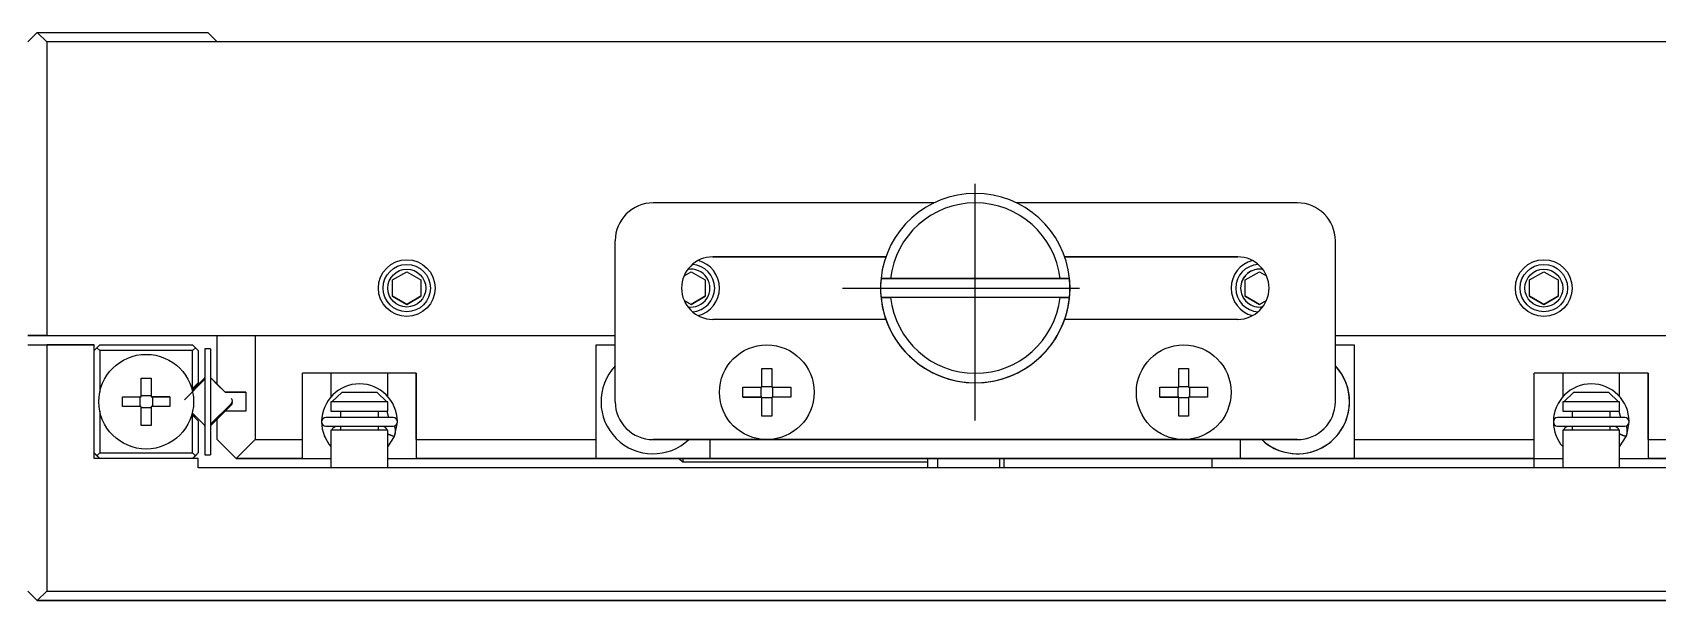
# Model space of a CAD drawing. Extents: x -109 to 395, y 1 to 311.
# Drawn here: x 54.3 to 140.1, y 281 to 311 of the extents above; entities that cross this region are included whole.
import ezdxf

# ---------------------------------------------------------------- set-up
doc = ezdxf.new("R2010")
doc.units = 0
doc.header["$LTSCALE"] = 10
doc.linetypes.add('CENTER', pattern=[2, 1.25, -0.25, 0.25, -0.25])
doc.layers.get('0').update_dxf_attribs({"linetype": 'CONTINUOUS'})
doc.layers.add('CENTER', color=1, linetype='CENTER')

msp = doc.modelspace()

# ---------------------------------------------------------------- linework, layer by layer
at = {"color": 7, "linetype": 'CONTINUOUS'}
for p, q in [((54.571653, 310.96228), (54.071653, 310.46228)), ((55.071653, 310.46228), (54.571653, 310.96228)), ((54.571653, 310.96228), (63.571653, 310.96228)), ((55.071653, 310.46228), (55.071653, 294.96228)), ((64.071653, 310.46228), (55.071653, 310.46228)), ((153.071653, 310.46228), (55.071653, 310.46228)), ((153.071653, 310.46228), (55.071653, 310.46228)), ((63.571653, 310.96228), (64.071653, 310.46228)), ((144.071653, 310.46228), (64.071653, 310.46228)), ((101.892204, 301.96228), (87.071653, 301.96228)), ((121.071653, 301.96228), (106.251103, 301.96228)), ((85.071653, 291.46228), (85.071653, 299.96228)), ((123.071653, 291.46228), (123.071653, 299.96228)), ((90.221653, 299.11228), (99.351749, 299.11228)), ((99.351749, 299.11228), (90.221653, 299.11228)), ((99.351749, 299.11228), (90.221653, 299.11228)), ((99.351749, 299.11228), (90.221653, 299.11228)), ((108.791558, 299.11228), (117.921653, 299.11228)), ((117.921653, 299.11228), (108.791558, 299.11228)), ((117.921653, 299.11228), (108.791558, 299.11228)), ((117.921653, 299.11228), (108.791558, 299.11228)), ((73.321653, 297.895293), (74.071653, 298.328305)), ((73.321653, 297.029267), (73.321653, 297.895293)), ((74.071653, 298.328305), (74.821653, 297.895293)), ((74.821653, 297.895293), (74.821653, 297.029267)), ((88.707592, 298.118115), (89.071653, 298.328305)), ((89.071653, 298.328305), (89.821653, 297.895293)), ((89.821653, 297.895293), (89.821653, 297.029267)), ((99.096716, 297.96228), (109.046591, 297.96228)), ((99.599517, 297.96228), (99.096716, 297.96228)), ((109.046591, 297.96228), (99.096716, 297.96228)), ((109.046591, 297.96228), (99.096716, 297.96228)), ((99.599517, 297.96228), (108.543789, 297.96228)), ((109.046591, 297.96228), (108.543789, 297.96228)), ((118.321653, 297.895293), (119.071653, 298.328305)), ((118.321653, 297.029267), (118.321653, 297.895293)), ((119.071653, 298.328305), (119.435714, 298.118115)), ((133.321653, 297.895293), (134.071653, 298.328305)), ((133.321653, 297.029267), (133.321653, 297.895293)), ((134.071653, 298.328305), (134.821653, 297.895293)), ((134.821653, 297.895293), (134.821653, 297.029267)), ((74.071653, 296.596255), (73.321653, 297.029267)), ((73.321653, 297.029267), (74.071653, 296.596255)), ((73.321653, 297.029267), (74.071653, 296.596255)), ((73.321653, 297.029267), (74.071653, 296.596255)), ((74.821653, 297.029267), (74.071653, 296.596255)), ((74.071653, 296.596255), (74.821653, 297.029267)), ((74.071653, 296.596255), (74.821653, 297.029267)), ((74.071653, 296.596255), (74.821653, 297.029267)), ((89.071653, 296.596255), (88.707592, 296.806445)), ((88.707592, 296.806445), (89.071653, 296.596255)), ((88.707592, 296.806445), (89.071653, 296.596255)), ((88.707592, 296.806445), (89.071653, 296.596255)), ((89.821653, 297.029267), (89.071653, 296.596255)), ((89.071653, 296.596255), (89.821653, 297.029267)), ((89.071653, 296.596255), (89.821653, 297.029267)), ((89.071653, 296.596255), (89.821653, 297.029267)), ((99.096716, 296.96228), (99.599517, 296.96228)), ((109.046591, 296.96228), (99.096716, 296.96228)), ((109.046591, 296.96228), (99.096716, 296.96228)), ((108.543789, 296.96228), (99.599517, 296.96228)), ((108.543789, 296.96228), (109.046591, 296.96228)), ((119.071653, 296.596255), (118.321653, 297.029267)), ((118.321653, 297.029267), (119.071653, 296.596255)), ((118.321653, 297.029267), (119.071653, 296.596255)), ((118.321653, 297.029267), (119.071653, 296.596255)), ((119.435714, 296.806445), (119.071653, 296.596255)), ((119.071653, 296.596255), (119.435714, 296.806445)), ((119.071653, 296.596255), (119.435714, 296.806445)), ((119.071653, 296.596255), (119.435714, 296.806445)), ((134.071653, 296.596255), (133.321653, 297.029267)), ((133.321653, 297.029267), (134.071653, 296.596255)), ((133.321653, 297.029267), (134.071653, 296.596255)), ((133.321653, 297.029267), (134.071653, 296.596255)), ((134.821653, 297.029267), (134.071653, 296.596255)), ((134.071653, 296.596255), (134.821653, 297.029267)), ((134.071653, 296.596255), (134.821653, 297.029267)), ((134.071653, 296.596255), (134.821653, 297.029267)), ((99.351749, 295.81228), (90.221653, 295.81228)), ((117.921653, 295.81228), (108.791558, 295.81228)), ((54.071653, 294.96228), (55.607552, 294.96228)), ((55.071653, 294.96228), (54.071653, 294.96228)), ((54.071653, 294.96228), (85.071653, 294.96228)), ((54.071653, 294.96228), (85.071653, 294.96228)), ((54.071653, 294.46228), (55.071653, 294.46228)), ((54.071653, 294.46228), (57.571653, 294.46228)), ((54.071653, 294.46228), (57.571653, 294.46228)), ((55.071653, 294.96228), (85.071653, 294.96228)), ((57.571653, 294.46228), (55.071653, 294.46228)), ((55.071653, 294.46228), (55.071653, 281.46228)), ((55.607552, 294.96228), (62.535755, 294.96228)), ((57.571653, 288.46228), (57.571653, 294.46228)), ((57.571653, 294.16228), (57.871653, 294.46228)), ((57.571653, 294.16228), (57.871653, 294.46228)), ((57.721653, 294.31228), (57.571653, 294.16228)), ((57.721653, 294.31228), (57.871653, 294.46228)), ((57.871653, 294.16228), (57.721653, 294.31228)), ((57.871653, 294.46228), (62.771653, 294.46228)), ((57.871653, 294.16228), (57.871653, 291.959774)), ((62.771653, 294.16228), (57.871653, 294.16228)), ((62.535755, 294.96228), (85.071653, 294.96228)), ((62.771653, 294.46228), (62.921653, 294.31228)), ((62.771653, 294.46228), (63.071653, 294.16228)), ((62.771653, 294.46228), (63.071653, 294.16228)), ((62.921653, 294.31228), (62.771653, 294.16228)), ((62.771653, 292.164882), (62.771653, 294.16228)), ((63.071653, 294.16228), (62.921653, 294.31228)), ((63.071653, 294.16228), (63.071653, 292.464882)), ((63.421653, 294.26228), (63.421653, 288.66228)), ((63.421653, 294.26228), (63.421653, 292.722175)), ((63.721653, 294.26228), (63.421653, 294.26228)), ((63.421653, 294.26228), (63.421653, 288.66228)), ((63.421653, 294.26228), (63.421653, 288.66228)), ((63.721653, 294.26228), (63.721653, 288.66228)), ((64.071653, 292.376494), (64.071653, 294.96228)), ((66.071653, 294.96228), (66.071653, 289.46228)), ((84.071653, 288.46228), (84.071653, 294.46228)), ((84.071653, 294.46228), (85.071653, 294.46228)), ((123.071653, 294.96228), (145.607552, 294.96228)), ((123.071653, 294.96228), (153.071653, 294.96228)), ((123.071653, 294.96228), (154.071653, 294.96228)), ((123.071653, 294.96228), (154.071653, 294.96228)), ((123.071653, 294.46228), (124.071653, 294.46228)), ((124.071653, 294.46228), (124.071653, 288.46228)), ((60.061653, 292.710513), (60.581653, 292.710513)), ((60.061653, 291.72228), (60.061653, 292.710513)), ((60.581653, 292.710513), (60.581653, 291.72228)), ((62.334217, 291.568346), (63.421653, 292.655783)), ((62.334217, 291.568346), (63.421653, 292.655783)), ((62.334217, 291.568346), (63.421653, 292.655783)), ((63.071653, 292.464882), (62.732119, 292.125347)), ((63.071653, 292.464882), (62.732119, 292.125347)), ((63.394877, 292.699717), (62.750332, 292.055172)), ((62.771653, 292.164882), (63.071653, 292.464882)), ((63.071653, 292.464882), (62.771653, 292.164882)), ((62.899902, 292.134031), (63.421653, 292.655783)), ((63.421653, 292.76228), (63.421653, 290.16228)), ((63.421653, 292.655783), (63.421653, 292.76228)), ((63.421653, 292.76228), (63.421653, 292.655783)), ((63.421653, 292.722175), (63.421653, 292.76228)), ((63.421653, 292.76228), (63.421653, 292.722175)), ((63.421653, 292.722175), (63.421653, 292.76228)), ((63.421653, 292.76228), (63.421653, 292.722175)), ((63.421653, 292.722175), (63.421653, 292.76228)), ((63.421653, 292.76228), (63.421653, 292.722175)), ((63.421653, 292.722175), (63.421653, 292.76228)), ((63.421653, 292.76228), (63.421653, 292.722175)), ((63.421653, 292.722175), (63.421653, 292.76228)), ((63.421653, 292.76228), (63.421653, 292.722175)), ((63.421653, 292.722175), (63.421653, 292.76228)), ((63.421653, 292.76228), (63.421653, 292.722175)), ((63.421653, 292.722175), (63.421653, 292.76228)), ((63.421653, 292.76228), (63.421653, 292.722175)), ((63.421653, 292.722175), (63.421653, 292.76228)), ((63.421653, 292.76228), (63.421653, 292.722175)), ((63.421653, 292.722175), (63.421653, 292.76228)), ((63.421653, 292.76228), (63.421653, 292.722175)), ((63.421653, 292.722175), (63.421653, 292.76228)), ((63.421653, 292.76228), (63.421653, 292.722175)), ((63.421653, 292.722175), (63.421653, 292.76228)), ((63.421653, 292.76228), (63.421653, 292.722175)), ((63.421653, 292.722175), (63.421653, 292.76228)), ((63.421653, 292.76228), (63.421653, 292.722175)), ((63.421653, 292.722175), (63.421653, 292.76228)), ((63.421653, 292.76228), (63.421653, 292.722175)), ((63.421653, 292.722175), (63.421653, 292.76228)), ((64.071653, 292.376494), (63.74843, 292.699717)), ((64.485867, 291.96228), (63.74843, 292.699717)), ((64.485867, 291.96228), (63.74843, 292.699717)), ((74.571653, 292.96228), (68.571653, 292.96228)), ((68.571653, 289.46228), (68.571653, 292.96228)), ((70.071653, 292.96228), (68.571653, 292.96228)), ((74.571653, 292.96228), (68.571653, 292.96228)), ((68.571653, 288.46228), (68.571653, 292.96228)), ((68.571653, 288.46228), (68.571653, 292.96228)), ((74.571653, 292.96228), (68.571653, 292.96228)), ((70.071653, 292.96228), (70.071653, 291.717706)), ((74.571653, 292.96228), (73.071653, 292.96228)), ((73.071653, 291.731037), (73.071653, 292.96228)), ((74.571653, 289.46228), (74.571653, 292.96228)), ((74.571653, 292.96228), (74.571653, 288.46228)), ((74.571653, 292.96228), (74.571653, 288.46228)), ((92.811653, 293.220869), (93.331653, 293.220869)), ((92.811653, 292.22228), (92.811653, 293.220869)), ((93.331653, 293.220869), (93.331653, 292.22228)), ((114.811653, 293.220869), (115.331653, 293.220869)), ((114.811653, 292.22228), (114.811653, 293.220869)), ((115.331653, 293.220869), (115.331653, 292.22228)), ((139.571653, 292.96228), (133.571653, 292.96228)), ((133.571653, 289.46228), (133.571653, 292.96228)), ((135.071653, 292.96228), (133.571653, 292.96228)), ((139.571653, 292.96228), (133.571653, 292.96228)), ((133.571653, 287.96228), (133.571653, 292.96228)), ((133.571653, 287.96228), (133.571653, 292.96228)), ((139.571653, 292.96228), (133.571653, 292.96228)), ((135.071653, 292.96228), (135.071653, 291.717706)), ((139.571653, 292.96228), (138.071653, 292.96228)), ((138.071653, 291.731037), (138.071653, 292.96228)), ((139.571653, 289.46228), (139.571653, 292.96228)), ((139.571653, 292.96228), (139.571653, 288.46228)), ((139.571653, 292.96228), (139.571653, 288.46228)), ((59.07342, 291.20228), (59.07342, 291.72228)), ((59.07342, 291.72228), (60.061653, 291.72228)), ((59.07342, 291.72228), (59.995892, 291.72228)), ((59.07342, 291.72228), (60.061653, 291.72228)), ((59.07342, 291.72228), (60.061653, 291.72228)), ((59.995892, 291.72228), (60.061653, 291.72228)), ((59.995892, 291.20228), (59.995892, 291.72228)), ((60.061653, 291.788042), (60.581653, 291.788042)), ((60.581653, 291.72228), (61.569887, 291.72228)), ((60.581653, 291.72228), (60.647415, 291.72228)), ((60.581653, 291.72228), (61.569887, 291.72228)), ((60.581653, 291.72228), (61.569887, 291.72228)), ((61.569887, 291.72228), (60.647415, 291.72228)), ((60.647415, 291.72228), (60.647415, 291.20228)), ((61.569887, 291.72228), (61.569887, 291.20228)), ((62.732119, 292.125347), (62.771653, 292.164882)), ((62.771653, 292.164882), (62.732119, 292.125347)), ((64.071653, 292.376494), (64.485867, 291.96228)), ((64.485867, 291.96228), (64.071653, 292.376494)), ((64.485867, 291.96228), (65.571653, 291.96228)), ((65.571653, 291.96228), (64.485867, 291.96228)), ((65.571653, 291.96228), (64.485867, 291.96228)), ((65.571653, 291.96228), (64.485867, 291.96228)), ((65.571653, 291.96228), (65.571653, 290.96228)), ((70.12597, 291.46228), (70.655138, 291.96228)), ((70.655138, 291.96228), (72.488169, 291.96228)), ((72.488169, 291.96228), (73.017337, 291.46228)), ((91.813064, 292.22228), (92.811653, 292.22228)), ((91.813064, 291.70228), (91.813064, 292.22228)), ((92.811653, 291.70228), (91.813064, 291.70228)), ((91.813064, 291.70228), (92.770278, 291.70228)), ((92.811653, 291.70228), (91.813064, 291.70228)), ((92.811653, 291.70228), (91.813064, 291.70228)), ((92.770278, 291.70228), (92.770278, 292.22228)), ((92.811653, 291.70228), (92.770278, 291.70228)), ((92.811653, 292.263655), (93.331653, 292.263655)), ((92.811653, 290.70369), (92.811653, 291.70228)), ((93.331653, 291.660905), (92.811653, 291.660905)), ((93.331653, 292.22228), (94.330243, 292.22228)), ((93.331653, 291.70228), (93.331653, 290.70369)), ((94.330243, 291.70228), (93.331653, 291.70228)), ((93.373028, 291.70228), (93.331653, 291.70228)), ((94.330243, 291.70228), (93.331653, 291.70228)), ((94.330243, 291.70228), (93.331653, 291.70228)), ((93.373028, 292.22228), (93.373028, 291.70228)), ((94.330243, 291.70228), (93.373028, 291.70228)), ((94.330243, 292.22228), (94.330243, 291.70228)), ((113.813064, 292.22228), (114.811653, 292.22228)), ((113.813064, 291.70228), (113.813064, 292.22228)), ((114.811653, 291.70228), (113.813064, 291.70228)), ((113.813064, 291.70228), (114.770278, 291.70228)), ((114.811653, 291.70228), (113.813064, 291.70228)), ((114.811653, 291.70228), (113.813064, 291.70228)), ((114.770278, 291.70228), (114.770278, 292.22228)), ((114.811653, 291.70228), (114.770278, 291.70228)), ((114.811653, 292.263655), (115.331653, 292.263655)), ((114.811653, 290.70369), (114.811653, 291.70228)), ((115.331653, 291.660905), (114.811653, 291.660905)), ((115.331653, 292.22228), (116.330243, 292.22228)), ((115.331653, 291.70228), (115.331653, 290.70369)), ((116.330243, 291.70228), (115.331653, 291.70228)), ((115.373028, 291.70228), (115.331653, 291.70228)), ((116.330243, 291.70228), (115.331653, 291.70228)), ((116.330243, 291.70228), (115.331653, 291.70228)), ((115.373028, 292.22228), (115.373028, 291.70228)), ((116.330243, 291.70228), (115.373028, 291.70228)), ((116.330243, 292.22228), (116.330243, 291.70228)), ((135.12597, 291.46228), (135.655138, 291.96228)), ((135.655138, 291.96228), (137.488169, 291.96228)), ((137.488169, 291.96228), (138.017337, 291.46228)), ((57.871653, 290.964786), (57.871653, 288.76228)), ((60.061653, 291.20228), (59.07342, 291.20228)), ((60.061653, 290.214047), (60.061653, 291.20228)), ((60.581653, 291.136518), (60.061653, 291.136518)), ((60.581653, 291.20228), (60.581653, 290.214047)), ((61.569887, 291.20228), (60.581653, 291.20228)), ((62.771653, 290.759678), (62.732119, 290.799213)), ((63.071653, 290.459678), (62.732119, 290.799213)), ((63.071653, 290.459678), (62.732119, 290.799213)), ((62.750332, 290.869388), (63.394877, 290.224843)), ((63.071653, 290.459678), (62.771653, 290.759678)), ((62.771653, 288.76228), (62.771653, 290.759678)), ((64.80909, 291.356214), (63.721653, 290.268777)), ((64.80909, 291.356214), (63.721653, 290.268777)), ((64.243405, 290.790529), (63.721653, 290.268777)), ((63.74843, 290.224843), (64.80909, 291.285503)), ((63.74843, 290.224843), (64.80909, 291.285503)), ((64.485867, 290.96228), (64.071653, 290.548066)), ((64.80909, 291.356214), (64.243405, 290.790529)), ((64.485867, 290.96228), (64.80909, 291.285503)), ((65.571653, 290.96228), (64.485867, 290.96228)), ((70.12597, 291.46228), (70.071653, 291.46228)), ((70.071653, 291.46228), (70.071653, 290.96228)), ((73.071653, 291.46228), (70.071653, 291.46228)), ((73.071653, 291.46228), (70.071653, 291.46228)), ((70.071653, 290.96228), (73.071653, 290.96228)), ((73.017337, 291.46228), (70.12597, 291.46228)), ((70.571653, 290.96228), (70.571653, 290.628479)), ((70.571653, 290.96228), (70.571653, 290.628479)), ((70.571653, 290.96228), (70.571653, 290.628479)), ((70.571653, 290.96228), (70.571653, 290.628479)), ((72.571653, 290.628479), (72.571653, 290.96228)), ((72.571653, 290.628479), (72.571653, 290.96228)), ((72.571653, 290.628479), (72.571653, 290.96228)), ((72.571653, 290.628479), (72.571653, 290.96228)), ((73.071653, 291.46228), (73.017337, 291.46228)), ((73.023385, 290.962409), (73.111535, 290.628525)), ((73.071653, 290.96228), (73.071653, 291.46228)), ((93.331653, 290.70369), (92.811653, 290.70369)), ((115.331653, 290.70369), (114.811653, 290.70369)), ((135.12597, 291.46228), (135.071653, 291.46228)), ((135.071653, 291.46228), (135.071653, 290.96228)), ((138.071653, 291.46228), (135.071653, 291.46228)), ((138.071653, 291.46228), (135.071653, 291.46228)), ((135.071653, 290.96228), (138.071653, 290.96228)), ((138.017337, 291.46228), (135.12597, 291.46228)), ((135.571653, 290.96228), (135.571653, 290.628479)), ((135.571653, 290.96228), (135.571653, 290.628479)), ((135.571653, 290.96228), (135.571653, 290.628479)), ((135.571653, 290.96228), (135.571653, 290.628479)), ((137.571653, 290.628479), (137.571653, 290.96228)), ((137.571653, 290.628479), (137.571653, 290.96228)), ((137.571653, 290.628479), (137.571653, 290.96228)), ((137.571653, 290.628479), (137.571653, 290.96228)), ((138.071653, 291.46228), (138.017337, 291.46228)), ((138.023385, 290.962409), (138.111535, 290.628525)), ((138.071653, 290.96228), (138.071653, 291.46228)), ((60.581653, 290.214047), (60.061653, 290.214047)), ((63.071653, 290.459678), (63.071653, 288.76228)), ((63.421653, 290.16228), (63.421653, 290.202385)), ((63.421653, 290.202385), (63.421653, 290.16228)), ((63.421653, 290.16228), (63.421653, 290.202385)), ((63.421653, 290.202385), (63.421653, 290.16228)), ((63.421653, 290.16228), (63.421653, 290.202385)), ((63.421653, 290.202385), (63.421653, 290.16228)), ((63.421653, 290.16228), (63.421653, 290.202385)), ((63.421653, 290.202385), (63.421653, 290.16228)), ((63.421653, 290.16228), (63.421653, 290.202385)), ((63.421653, 290.202385), (63.421653, 290.16228)), ((63.421653, 290.16228), (63.421653, 290.202385)), ((63.421653, 290.202385), (63.421653, 290.16228)), ((63.421653, 290.16228), (63.421653, 290.202385)), ((63.421653, 290.202385), (63.421653, 290.16228)), ((63.421653, 290.16228), (63.421653, 290.202385)), ((63.421653, 290.202385), (63.421653, 290.16228)), ((63.421653, 290.16228), (63.421653, 290.202385)), ((63.421653, 290.202385), (63.421653, 290.16228)), ((63.421653, 290.16228), (63.421653, 290.202385)), ((63.421653, 290.202385), (63.421653, 290.16228)), ((63.421653, 290.16228), (63.421653, 290.202385)), ((63.421653, 290.202385), (63.421653, 290.16228)), ((63.421653, 290.16228), (63.421653, 290.202385)), ((63.421653, 290.202385), (63.421653, 290.16228)), ((63.421653, 290.16228), (63.421653, 290.202385)), ((63.421653, 290.202385), (63.421653, 290.16228)), ((63.421653, 290.16228), (63.421653, 290.202385)), ((63.421653, 290.202385), (63.421653, 290.16228)), ((63.421653, 290.16228), (63.421653, 290.202385)), ((63.421653, 290.202385), (63.421653, 288.66228)), ((63.74843, 290.224843), (64.071653, 290.548066)), ((64.071653, 289.46228), (64.071653, 290.548066)), ((73.352345, 290.628479), (69.802345, 290.628479)), ((69.802345, 290.178479), (73.352345, 290.178479)), ((73.071653, 289.96228), (70.071653, 289.96228)), ((70.071653, 289.96228), (70.071653, 287.96228)), ((70.133862, 289.96228), (70.137048, 289.975569)), ((70.137048, 289.975569), (70.140898, 289.988668)), ((70.140898, 289.988668), (70.145403, 290.001555)), ((70.145403, 290.001555), (70.150551, 290.014197)), ((70.150551, 290.014197), (70.156329, 290.026561)), ((70.156329, 290.026561), (70.162719, 290.038616)), ((70.162719, 290.038616), (70.169704, 290.050333)), ((70.169704, 290.050333), (70.177266, 290.061683)), ((70.177266, 290.061683), (70.185385, 290.072636)), ((70.185385, 290.072636), (70.194038, 290.083168)), ((70.194038, 290.083168), (70.203202, 290.093252)), ((70.203202, 290.093252), (70.212855, 290.102865)), ((70.212855, 290.102865), (70.22297, 290.111984)), ((70.22297, 290.111984), (70.233521, 290.120587)), ((70.233521, 290.120587), (70.244482, 290.128655)), ((70.244482, 290.128655), (70.255826, 290.136169)), ((70.255826, 290.136169), (70.267523, 290.143112)), ((70.267523, 290.143112), (70.279544, 290.149468)), ((70.279544, 290.149468), (70.29186, 290.155224)), ((70.29186, 290.155224), (70.304441, 290.160366)), ((70.304441, 290.160366), (70.317256, 290.164883)), ((70.317256, 290.164883), (70.330275, 290.168766)), ((70.330275, 290.168766), (70.343464, 290.172006)), ((70.343464, 290.172006), (70.356795, 290.174596)), ((70.356795, 290.174596), (70.370233, 290.17653)), ((70.370233, 290.17653), (70.383748, 290.177806)), ((70.383748, 290.177806), (70.397307, 290.178419)), ((70.397307, 290.178419), (70.402995, 290.178479)), ((70.571653, 290.178479), (70.571653, 289.96228)), ((70.571653, 290.178479), (70.571653, 289.96228)), ((70.571653, 290.178479), (70.571653, 289.96228)), ((70.571653, 290.178479), (70.571653, 289.96228)), ((72.571653, 289.96228), (72.571653, 290.178479)), ((72.571653, 289.96228), (72.571653, 290.178479)), ((72.571653, 289.96228), (72.571653, 290.178479)), ((72.571653, 289.96228), (72.571653, 290.178479)), ((72.751696, 290.178479), (72.76455, 290.178178)), ((72.76455, 290.178178), (72.778087, 290.177215)), ((72.778087, 290.177215), (72.79156, 290.175592)), ((72.79156, 290.175592), (72.804936, 290.173312)), ((72.804936, 290.173312), (72.818185, 290.170382)), ((72.818185, 290.170382), (72.831275, 290.166807)), ((72.831275, 290.166807), (72.844174, 290.162595)), ((72.844174, 290.162595), (72.856852, 290.157757)), ((72.856852, 290.157757), (72.869278, 290.152302)), ((72.869278, 290.152302), (72.881423, 290.146244)), ((72.881423, 290.146244), (72.893257, 290.139595)), ((72.893257, 290.139595), (72.904751, 290.13237)), ((72.904751, 290.13237), (72.915877, 290.124587)), ((72.915877, 290.124587), (72.926607, 290.116262)), ((72.926607, 290.116262), (72.936915, 290.107415)), ((72.936915, 290.107415), (72.946775, 290.098066)), ((72.946775, 290.098066), (72.956161, 290.088236)), ((72.956161, 290.088236), (72.96505, 290.07795)), ((72.96505, 290.07795), (72.973418, 290.06723)), ((72.973418, 290.06723), (72.981244, 290.056103)), ((72.981244, 290.056103), (72.988507, 290.044595)), ((72.988507, 290.044595), (72.995186, 290.032734)), ((72.995186, 290.032734), (73.001265, 290.02055)), ((73.001265, 290.02055), (73.006726, 290.008071)), ((73.006726, 290.008071), (73.011555, 289.995329)), ((73.011555, 289.995329), (73.015737, 289.982356)), ((73.015737, 289.982356), (73.019261, 289.969185)), ((73.019261, 289.969185), (73.020824, 289.962297)), ((73.071653, 287.96228), (73.071653, 289.96228)), ((73.420991, 290.183853), (73.418967, 290.188645)), ((73.434015, 290.150391), (73.420991, 290.183853)), ((73.445353, 290.116328), (73.434015, 290.150391)), ((73.45498, 290.081749), (73.445353, 290.116328)), ((73.446841, 289.694791), (73.576339, 290.377921)), ((73.46287, 290.046737), (73.45498, 290.081749)), ((73.469006, 290.011379), (73.46287, 290.046737)), ((73.473371, 289.975762), (73.469006, 290.011379)), ((73.472983, 289.832458), (73.475762, 289.868234)), ((73.475956, 289.939974), (73.473371, 289.975762)), ((73.475762, 289.868234), (73.476753, 289.904102)), ((73.476753, 289.904102), (73.475956, 289.939974)), ((138.352345, 290.628479), (134.802345, 290.628479)), ((134.802345, 290.178479), (138.352345, 290.178479)), ((138.071653, 289.96228), (135.071653, 289.96228)), ((135.071653, 289.96228), (135.071653, 287.96228)), ((135.133862, 289.96228), (135.137048, 289.975569)), ((135.137048, 289.975569), (135.140898, 289.988668)), ((135.140898, 289.988668), (135.145403, 290.001555)), ((135.145403, 290.001555), (135.150551, 290.014197)), ((135.150551, 290.014197), (135.156329, 290.026561)), ((135.156329, 290.026561), (135.162719, 290.038616)), ((135.162719, 290.038616), (135.169704, 290.050333)), ((135.169704, 290.050333), (135.177266, 290.061683)), ((135.177266, 290.061683), (135.185385, 290.072636)), ((135.185385, 290.072636), (135.194038, 290.083168)), ((135.194038, 290.083168), (135.203202, 290.093252)), ((135.203202, 290.093252), (135.212855, 290.102865)), ((135.212855, 290.102865), (135.22297, 290.111984)), ((135.22297, 290.111984), (135.233521, 290.120587)), ((135.233521, 290.120587), (135.244482, 290.128655)), ((135.244482, 290.128655), (135.255826, 290.136169)), ((135.255826, 290.136169), (135.267523, 290.143112)), ((135.267523, 290.143112), (135.279544, 290.149468)), ((135.279544, 290.149468), (135.29186, 290.155224)), ((135.29186, 290.155224), (135.304441, 290.160366)), ((135.304441, 290.160366), (135.317256, 290.164883)), ((135.317256, 290.164883), (135.330275, 290.168766)), ((135.330275, 290.168766), (135.343464, 290.172006)), ((135.343464, 290.172006), (135.356795, 290.174596)), ((135.356795, 290.174596), (135.370233, 290.17653)), ((135.370233, 290.17653), (135.383748, 290.177806)), ((135.383748, 290.177806), (135.397307, 290.178419)), ((135.397307, 290.178419), (135.402995, 290.178479)), ((135.571653, 290.178479), (135.571653, 289.96228)), ((135.571653, 290.178479), (135.571653, 289.96228)), ((135.571653, 290.178479), (135.571653, 289.96228)), ((135.571653, 290.178479), (135.571653, 289.96228)), ((137.571653, 289.96228), (137.571653, 290.178479)), ((137.571653, 289.96228), (137.571653, 290.178479)), ((137.571653, 289.96228), (137.571653, 290.178479)), ((137.571653, 289.96228), (137.571653, 290.178479)), ((137.751696, 290.178479), (137.76455, 290.178178)), ((137.76455, 290.178178), (137.778087, 290.177215)), ((137.778087, 290.177215), (137.79156, 290.175592)), ((137.79156, 290.175592), (137.804936, 290.173312)), ((137.804936, 290.173312), (137.818185, 290.170382)), ((137.818185, 290.170382), (137.831275, 290.166807)), ((137.831275, 290.166807), (137.844174, 290.162595)), ((137.844174, 290.162595), (137.856852, 290.157757)), ((137.856852, 290.157757), (137.869278, 290.152302)), ((137.869278, 290.152302), (137.881423, 290.146244)), ((137.881423, 290.146244), (137.893257, 290.139595)), ((137.893257, 290.139595), (137.904751, 290.13237)), ((137.904751, 290.13237), (137.915877, 290.124587)), ((137.915877, 290.124587), (137.926607, 290.116262)), ((137.926607, 290.116262), (137.936915, 290.107415)), ((137.936915, 290.107415), (137.946775, 290.098066)), ((137.946775, 290.098066), (137.956161, 290.088236)), ((137.956161, 290.088236), (137.96505, 290.07795)), ((137.96505, 290.07795), (137.973418, 290.06723)), ((137.973418, 290.06723), (137.981244, 290.056103)), ((137.981244, 290.056103), (137.988507, 290.044595)), ((137.988507, 290.044595), (137.995186, 290.032734)), ((137.995186, 290.032734), (138.001265, 290.02055)), ((138.001265, 290.02055), (138.006726, 290.008071)), ((138.006726, 290.008071), (138.011555, 289.995329)), ((138.011555, 289.995329), (138.015737, 289.982356)), ((138.015737, 289.982356), (138.019261, 289.969185)), ((138.019261, 289.969185), (138.020824, 289.962297)), ((138.071653, 287.96228), (138.071653, 289.96228)), ((138.420991, 290.183853), (138.418967, 290.188645)), ((138.434015, 290.150391), (138.420991, 290.183853)), ((138.445353, 290.116328), (138.434015, 290.150391)), ((138.45498, 290.081749), (138.445353, 290.116328)), ((138.446841, 289.694791), (138.576339, 290.377921)), ((138.46287, 290.046737), (138.45498, 290.081749)), ((138.469006, 290.011379), (138.46287, 290.046737)), ((138.473371, 289.975762), (138.469006, 290.011379)), ((138.472983, 289.832458), (138.475762, 289.868234)), ((138.475956, 289.939974), (138.473371, 289.975762)), ((138.475762, 289.868234), (138.476753, 289.904102)), ((138.476753, 289.904102), (138.475956, 289.939974)), ((65.071653, 288.46228), (64.071653, 289.46228)), ((64.071653, 289.46228), (65.071653, 288.46228)), ((64.071653, 289.46228), (65.071653, 288.46228)), ((64.071653, 289.46228), (65.071653, 288.46228)), ((66.071653, 289.46228), (65.071653, 288.46228)), ((66.071653, 289.46228), (68.571653, 289.46228)), ((68.571653, 288.46228), (68.571653, 289.46228)), ((69.714301, 289.679756), (69.719204, 289.665836)), ((69.714301, 289.679756), (69.721942, 289.658063)), ((69.714422, 289.679799), (69.714914, 289.678317)), ((69.714914, 289.678317), (69.71523, 289.677371)), ((69.71523, 289.677371), (69.715903, 289.675374)), ((69.715903, 289.675374), (69.716254, 289.674338)), ((69.716254, 289.674338), (69.717074, 289.67194)), ((69.717074, 289.67194), (69.717647, 289.67028)), ((69.717647, 289.67028), (69.718037, 289.669157)), ((69.718037, 289.669157), (69.718462, 289.667944)), ((69.718311, 289.665451), (69.748076, 289.596484)), ((69.718311, 289.665451), (69.748076, 289.596484)), ((69.718462, 289.667944), (69.719204, 289.665836)), ((69.719204, 289.665836), (69.719752, 289.664294)), ((69.719752, 289.664294), (69.720221, 289.662984)), ((69.720221, 289.662984), (69.72089, 289.661126)), ((69.72089, 289.661126), (69.721403, 289.659711)), ((69.721403, 289.659711), (69.721999, 289.658083)), ((69.721999, 289.658083), (69.734491, 289.626377)), ((69.734649, 289.628773), (69.734319, 289.627201)), ((69.734319, 289.627201), (69.734831, 289.627415)), ((69.734491, 289.626377), (69.734319, 289.627201)), ((69.735104, 289.62654), (69.748076, 289.596484)), ((73.415746, 289.6175), (73.071637, 289.744809)), ((73.0847, 289.74864), (73.071653, 289.755349)), ((73.071674, 289.075516), (73.419637, 289.62666)), ((73.098623, 289.741692), (73.0847, 289.74864)), ((73.113328, 289.734554), (73.098623, 289.741692)), ((73.128714, 289.727274), (73.113328, 289.734554)), ((73.144675, 289.719901), (73.128714, 289.727274)), ((73.161103, 289.712486), (73.144675, 289.719901)), ((73.177885, 289.705081), (73.161103, 289.712486)), ((73.194906, 289.697734), (73.177885, 289.705081)), ((73.21205, 289.690498), (73.194906, 289.697734)), ((73.2292, 289.683421), (73.21205, 289.690498)), ((73.246238, 289.676551), (73.2292, 289.683421)), ((73.263048, 289.669936), (73.246238, 289.676551)), ((73.279514, 289.663622), (73.263048, 289.669936)), ((73.295525, 289.65765), (73.279514, 289.663622)), ((73.31097, 289.652062), (73.295525, 289.65765)), ((73.325744, 289.646896), (73.31097, 289.652062)), ((73.339747, 289.642188), (73.325744, 289.646896)), ((73.352881, 289.63797), (73.339747, 289.642188)), ((73.365057, 289.63427), (73.352881, 289.63797)), ((73.376193, 289.631114), (73.365057, 289.63427)), ((73.386211, 289.628524), (73.376193, 289.631114)), ((73.395044, 289.626517), (73.386211, 289.628524)), ((73.402631, 289.625106), (73.395044, 289.626517)), ((73.401325, 289.584592), (73.415845, 289.61774)), ((73.408919, 289.624303), (73.402631, 289.625106)), ((73.413866, 289.624111), (73.408919, 289.624303)), ((73.417439, 289.624533), (73.413866, 289.624111)), ((73.415845, 289.61774), (73.446841, 289.694791)), ((73.419612, 289.625565), (73.417439, 289.624533)), ((73.420371, 289.627201), (73.419612, 289.625565)), ((73.4202, 289.626377), (73.432671, 289.658027)), ((73.432671, 289.658027), (73.444198, 289.692031)), ((73.444198, 289.692031), (73.454015, 289.726563)), ((73.454015, 289.726563), (73.462097, 289.761535)), ((73.462097, 289.761535), (73.468425, 289.796863)), ((73.468425, 289.796863), (73.472983, 289.832458)), ((74.571653, 289.46228), (84.071653, 289.46228)), ((74.571653, 289.46228), (74.571653, 288.46228)), ((87.071653, 289.46228), (93.071653, 289.46228)), ((90.071653, 289.46228), (87.071653, 289.46228)), ((121.071653, 289.46228), (87.071653, 289.46228)), ((121.071653, 289.46228), (87.071653, 289.46228)), ((93.071653, 289.46228), (90.071653, 289.46228)), ((90.071653, 289.46228), (90.071653, 288.46228)), ((93.071653, 289.46228), (115.071653, 289.46228)), ((115.071653, 289.46228), (93.071653, 289.46228)), ((115.071653, 289.46228), (121.071653, 289.46228)), ((118.071653, 289.46228), (115.071653, 289.46228)), ((121.071653, 289.46228), (118.071653, 289.46228)), ((118.071653, 288.46228), (118.071653, 289.46228)), ((124.071653, 289.46228), (133.571653, 289.46228)), ((133.571653, 288.46228), (133.571653, 289.46228)), ((134.714301, 289.679756), (134.719204, 289.665836)), ((134.714301, 289.679756), (134.721942, 289.658063)), ((134.714422, 289.679799), (134.714914, 289.678317)), ((134.714914, 289.678317), (134.71523, 289.677371)), ((134.71523, 289.677371), (134.715903, 289.675374)), ((134.715903, 289.675374), (134.716254, 289.674338)), ((134.716254, 289.674338), (134.717074, 289.67194)), ((134.717074, 289.67194), (134.717647, 289.67028)), ((134.717647, 289.67028), (134.718037, 289.669157)), ((134.718037, 289.669157), (134.718462, 289.667944)), ((134.718311, 289.665451), (134.748076, 289.596484)), ((134.718311, 289.665451), (134.748076, 289.596484)), ((134.718462, 289.667944), (134.719204, 289.665836)), ((134.719204, 289.665836), (134.719752, 289.664294)), ((134.719752, 289.664294), (134.720221, 289.662984)), ((134.720221, 289.662984), (134.72089, 289.661126)), ((134.72089, 289.661126), (134.721403, 289.659711)), ((134.721403, 289.659711), (134.721999, 289.658083)), ((134.721999, 289.658083), (134.734491, 289.626377)), ((134.734649, 289.628773), (134.734319, 289.627201)), ((134.734319, 289.627201), (134.734831, 289.627415)), ((134.734491, 289.626377), (134.734319, 289.627201)), ((134.735104, 289.62654), (134.748076, 289.596484)), ((138.414848, 289.616854), (138.071637, 289.744809)), ((138.0847, 289.74864), (138.071653, 289.755349)), ((138.071674, 289.075516), (138.419637, 289.62666)), ((138.098623, 289.741692), (138.0847, 289.74864)), ((138.113328, 289.734554), (138.098623, 289.741692)), ((138.128714, 289.727274), (138.113328, 289.734554)), ((138.144675, 289.719901), (138.128714, 289.727274)), ((138.161103, 289.712486), (138.144675, 289.719901)), ((138.177885, 289.705081), (138.161103, 289.712486)), ((138.194906, 289.697734), (138.177885, 289.705081)), ((138.21205, 289.690498), (138.194906, 289.697734)), ((138.2292, 289.683421), (138.21205, 289.690498)), ((138.246238, 289.676551), (138.2292, 289.683421)), ((138.263048, 289.669936), (138.246238, 289.676551)), ((138.279514, 289.663622), (138.263048, 289.669936)), ((138.295525, 289.65765), (138.279514, 289.663622)), ((138.31097, 289.652062), (138.295525, 289.65765)), ((138.325744, 289.646896), (138.31097, 289.652062)), ((138.339747, 289.642188), (138.325744, 289.646896)), ((138.352881, 289.63797), (138.339747, 289.642188)), ((138.365057, 289.63427), (138.352881, 289.63797)), ((138.376193, 289.631114), (138.365057, 289.63427)), ((138.386211, 289.628524), (138.376193, 289.631114)), ((138.395044, 289.626517), (138.386211, 289.628524)), ((138.402631, 289.625106), (138.395044, 289.626517)), ((138.401325, 289.584592), (138.446841, 289.694791)), ((138.408919, 289.624303), (138.402631, 289.625106)), ((138.413866, 289.624111), (138.408919, 289.624303)), ((138.417439, 289.624533), (138.413866, 289.624111)), ((138.415746, 289.6175), (138.414848, 289.616854)), ((138.419612, 289.625565), (138.417439, 289.624533)), ((138.420371, 289.627201), (138.419612, 289.625565)), ((138.4202, 289.626377), (138.432671, 289.658027)), ((138.432671, 289.658027), (138.444198, 289.692031)), ((138.444198, 289.692031), (138.454015, 289.726563)), ((138.454015, 289.726563), (138.462097, 289.761535)), ((138.462097, 289.761535), (138.468425, 289.796863)), ((138.468425, 289.796863), (138.472983, 289.832458)), ((139.571653, 289.46228), (142.071653, 289.46228)), ((139.571653, 289.46228), (139.571653, 288.46228)), ((57.571653, 288.76228), (57.721653, 288.61228)), ((57.721653, 288.61228), (57.571653, 288.76228)), ((57.871653, 288.46228), (57.571653, 288.76228)), ((57.871653, 288.46228), (57.571653, 288.76228)), ((63.071653, 288.46228), (57.571653, 288.46228)), ((57.721653, 288.61228), (57.871653, 288.76228)), ((57.871653, 288.46228), (57.721653, 288.61228)), ((57.721653, 288.61228), (57.871653, 288.46228)), ((57.871653, 288.76228), (62.771653, 288.76228)), ((62.771653, 288.76228), (62.921653, 288.61228)), ((62.771653, 288.46228), (63.071653, 288.76228)), ((62.771653, 288.46228), (63.071653, 288.76228)), ((62.921653, 288.61228), (62.771653, 288.46228)), ((62.771653, 288.46228), (62.921653, 288.61228)), ((62.921653, 288.61228), (63.071653, 288.76228)), ((63.071653, 288.76228), (62.921653, 288.61228)), ((63.071653, 287.96228), (63.071653, 288.46228)), ((63.421653, 288.66228), (63.721653, 288.66228)), ((68.571653, 288.46228), (65.071653, 288.46228)), ((65.071653, 288.46228), (68.571653, 288.46228)), ((65.071653, 288.46228), (70.071653, 288.46228)), ((65.071653, 288.46228), (70.071653, 288.46228)), ((68.571653, 288.46228), (70.071653, 288.46228)), ((68.571653, 288.46228), (70.071653, 288.46228)), ((73.071653, 288.46228), (74.571653, 288.46228)), ((73.071653, 288.46228), (74.571653, 288.46228)), ((73.071653, 288.46228), (135.071653, 288.46228)), ((73.071653, 288.46228), (135.071653, 288.46228)), ((84.071653, 288.46228), (74.571653, 288.46228)), ((74.571653, 288.46228), (77.071653, 288.46228)), ((77.071653, 288.46228), (84.071653, 288.46228)), ((77.071653, 288.46228), (84.071653, 288.46228)), ((77.071653, 288.46228), (84.071653, 288.46228)), ((84.071653, 288.46228), (90.071653, 288.46228)), ((90.071653, 288.46228), (84.071653, 288.46228)), ((88.638833, 288.46228), (88.638833, 288.28728)), ((88.638833, 288.28728), (101.571653, 288.28728)), ((118.071653, 288.46228), (90.071653, 288.46228)), ((90.071653, 288.46228), (118.071653, 288.46228)), ((101.571653, 287.962287), (101.571653, 288.46228)), ((102.071653, 288.46228), (102.071653, 287.962287)), ((105.371653, 287.962287), (105.371653, 288.46228)), ((105.571653, 288.46228), (105.571653, 287.962287)), ((116.571653, 287.962287), (116.571653, 288.46228)), ((124.071653, 288.46228), (118.071653, 288.46228)), ((118.071653, 288.46228), (124.071653, 288.46228)), ((133.571653, 288.46228), (124.071653, 288.46228)), ((124.071653, 288.46228), (131.071653, 288.46228)), ((124.071653, 288.46228), (131.071653, 288.46228)), ((124.071653, 288.46228), (131.071653, 288.46228)), ((131.071653, 288.46228), (133.571653, 288.46228)), ((133.571653, 287.96228), (133.571653, 288.46228)), ((133.571653, 288.46228), (135.071653, 288.46228)), ((133.571653, 288.46228), (135.071653, 288.46228)), ((138.071653, 288.46228), (139.571653, 288.46228)), ((138.071653, 288.46228), (139.571653, 288.46228)), ((138.071653, 288.46228), (143.071653, 288.46228)), ((138.071653, 288.46228), (143.071653, 288.46228)), ((143.071653, 288.46228), (139.571653, 288.46228)), ((139.571653, 288.46228), (143.071653, 288.46228)), ((145.071653, 287.96228), (63.071653, 287.96228)), ((54.071653, 281.46228), (54.571653, 280.96228)), ((54.571653, 280.96228), (54.071653, 281.46228)), ((54.571653, 280.96228), (54.071653, 281.46228)), ((54.571653, 280.96228), (54.071653, 281.46228)), ((54.571653, 280.96228), (55.071653, 281.46228)), ((55.071653, 281.46228), (153.071653, 281.46228)), ((153.571653, 280.96228), (54.571653, 280.96228)), ((54.571653, 280.96228), (57.071658, 280.96228)), ((54.571653, 280.96228), (153.571653, 280.96228)), ((54.571653, 280.96228), (153.571653, 280.96228)), ((56.821653, 280.96228), (57.071658, 280.96228)), ((56.821653, 280.96228), (57.071658, 280.96228)), ((56.821653, 280.96228), (57.071658, 280.96228)), ((56.821653, 280.96228), (57.071658, 280.96228)), ((56.821653, 280.96228), (57.071658, 280.96228)), ((56.821653, 280.96228), (57.071658, 280.96228)), ((56.821653, 280.96228), (57.071658, 280.96228)), ((56.821653, 280.96228), (57.071658, 280.96228)), ((56.821653, 280.96228), (57.071658, 280.96228)), ((56.821653, 280.96228), (57.071658, 280.96228)), ((61.071648, 280.96228), (67.071658, 280.96228)), ((61.071648, 280.96228), (63.321653, 280.96228)), ((61.071648, 280.96228), (63.321653, 280.96228)), ((61.071648, 280.96228), (63.321653, 280.96228)), ((61.071648, 280.96228), (63.321653, 280.96228)), ((61.071648, 280.96228), (63.321653, 280.96228)), ((61.071648, 280.96228), (63.321653, 280.96228)), ((61.071648, 280.96228), (63.321653, 280.96228)), ((61.071648, 280.96228), (63.321653, 280.96228)), ((61.071648, 280.96228), (63.321653, 280.96228)), ((61.071648, 280.96228), (63.321653, 280.96228)), ((71.071648, 280.96228), (77.071658, 280.96228)), ((81.071648, 280.96228), (127.071658, 280.96228)), ((81.071648, 280.96228), (127.071658, 280.96228)), ((81.071648, 280.96228), (127.071658, 280.96228)), ((131.071648, 280.96228), (137.071658, 280.96228))]:
    msp.add_line(p, q, dxfattribs=at)
at = {"color": 3, "linetype": 'CONTINUOUS'}
for centre in [(74.071653, 297.46228), (134.071653, 297.46228)]:
    msp.add_circle(centre, 1.5, dxfattribs=at)
at = {"color": 7, "linetype": 'CONTINUOUS'}
for centre, radius in [((74.071653, 297.46228), 1.25), ((74.071653, 297.46228), 1), ((134.071653, 297.46228), 1.25), ((134.071653, 297.46228), 1), ((93.071653, 291.96228), 2.5), ((115.071653, 291.96228), 2.5), ((60.321653, 291.46228), 2.5)]:
    msp.add_circle(centre, radius, dxfattribs=at)
for centre, radius, start, end in [((87.071653, 299.96228), 2, 90, 180), ((104.071653, 297.46228), 5, 5.73917, 174.26083), ((104.071653, 297.46228), 4.5, 6.37937, 173.62063), ((121.071653, 299.96228), 2, 0, 90), ((90.221653, 297.46228), 1.65, 90, 270), ((89.071653, 297.46228), 1, 259.98459, 100.01541), ((89.071653, 297.46228), 1.25, 0, 86.759816), ((89.071653, 297.46228), 1.25, 273.240184, 86.759816), ((89.071653, 297.46228), 1.25, 273.240184, 86.759816), ((119.071653, 297.46228), 1.25, 93.240184, 266.759816), ((117.921653, 297.46228), 1.65, 270, 90), ((119.071653, 297.46228), 1, 79.98459, 180), ((119.071653, 297.46228), 1, 79.98459, 280.01541), ((119.071653, 297.46228), 1, 79.98459, 280.01541), ((104.071653, 297.46228), 5, 174.26083, 185.73917), ((104.071653, 297.46228), 5, 174.26083, 5.73917), ((104.071653, 297.46228), 5, 174.26083, 5.73917), ((104.071653, 297.46228), 5, 354.26083, 5.73917), ((89.071653, 297.46228), 1.25, 273.240184, 0), ((104.071653, 297.46228), 5, 185.73917, 354.26083), ((104.071653, 297.46228), 4.5, 186.37937, 353.62063), ((119.071653, 297.46228), 1, 180, 280.01541), ((87.071653, 291.46228), 2.75, 136.658242, 313.341758), ((121.071653, 291.46228), 2.75, 226.658242, 43.341758), ((121.071653, 291.46228), 2.75, 226.658242, 43.341758), ((121.071653, 291.46228), 2.75, 0, 43.341758), ((63.536298, 292.558295), 0.2, 124.975304, 135), ((63.607009, 292.558295), 0.2, 45, 55.024696), ((64.667669, 291.497635), 0.2, 315, 45), ((71.577384, 290.403433), 1.999177, 0.603915, 179.325451), ((136.577384, 290.403433), 1.999177, 0.603915, 179.325451), ((64.667669, 291.426925), 0.2, 315, 10.182067), ((87.071653, 291.46228), 2, 180, 270), ((121.071653, 291.46228), 2.75, 226.658242, 0), ((121.071653, 291.46228), 2, 270, 0), ((63.536298, 290.366264), 0.2, 225, 235.024696), ((63.607009, 290.366264), 0.2, 304.975304, 315), ((69.802345, 290.403479), 0.225, 90, 270), ((71.581593, 290.404999), 2.003465, 180.764844, 221.091194), ((73.352345, 290.403479), 0.225, 270, 90), ((134.802345, 290.403479), 0.225, 90, 270), ((136.581593, 290.404999), 2.003465, 180.764844, 221.091194), ((138.352345, 290.403479), 0.225, 270, 90), ((91.07181, 291.46228), 4, 228.590378, 232.537349)]:
    msp.add_arc(centre, radius, start, end, dxfattribs=at)
at = {"color": 3, "linetype": 'CONTINUOUS'}
for centre, start, end in [((89.071653, 297.46228), 284.263214, 75.736786), ((119.071653, 297.46228), 104.263214, 255.736786)]:
    msp.add_arc(centre, 1.5, start, end, dxfattribs=at)
at = {"layer": 'CENTER', "color": 1, "linetype": 'CENTER'}
for p, q in [((104.071653, 290.46228), (104.071653, 304.46228)), ((97.071653, 297.46228), (111.071653, 297.46228))]:
    msp.add_line(p, q, dxfattribs=at)

doc.saveas('drawing.dxf')
